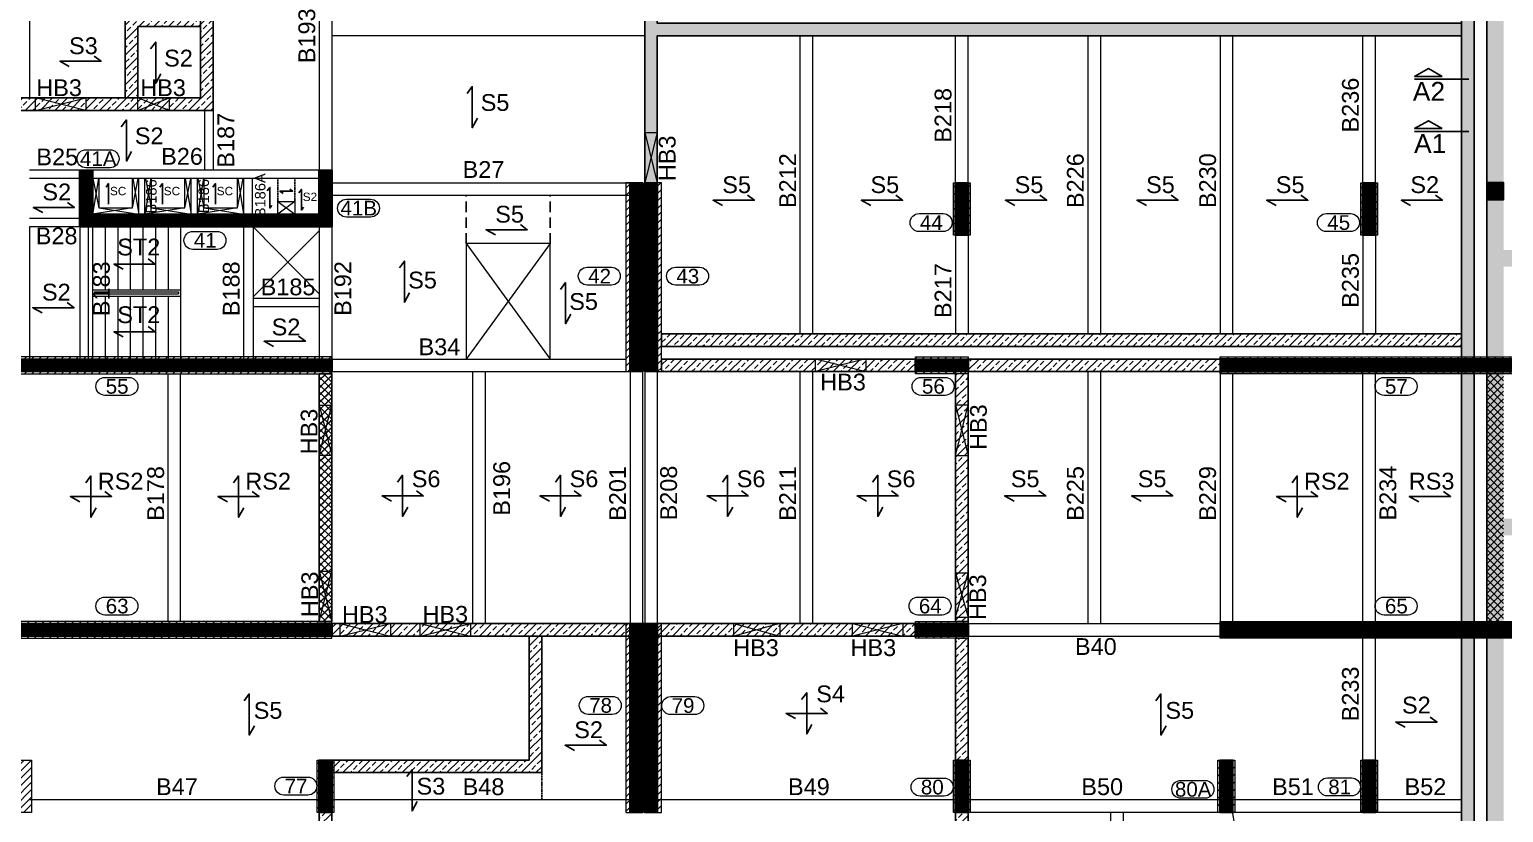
# Model space of a CAD drawing. Header units: millimetres. Extents: x -954 to 225541, y -300291 to -180647.
# Drawn here: x 49665 to 84765, y -224639 to -205989 of the extents above; entities that cross this region are included whole.
import ezdxf
from ezdxf.enums import TextEntityAlignment as Align

# ---------------------------------------------------------------- set-up
doc = ezdxf.new("R2010")
doc.units = ezdxf.units.MM
doc.header["$LTSCALE"] = 100
doc.header["$MEASUREMENT"] = 0
doc.linetypes.add('DASHED', pattern=[0.75, 0.5, -0.25])
doc.linetypes.add('HIDDEN', pattern=[0.375, 0.25, -0.125])
for name, color, linetype, lineweight in [('BEAM', 191, 'Continuous', 20), ('BEAM NO (H)', 121, 'Continuous', 20), ('BEAM NO (V)', 121, 'Continuous', 20), ('COL HATCH', 67, 'Continuous', 25), ('colno', 11, 'Continuous', 15), ('COLUMN', 84, 'Continuous', 30), ('RET WALL', 31, 'Continuous', 30), ('RET WALL HATCH', 57, 'Continuous', 13), ('SLAB MARK', 241, 'Continuous', 25), ('SLAB NO', 52, 'Continuous', 25), ('STAIRCASE', 39, 'Continuous', 9), ('STUB', 2, 'Continuous', 30), ('void', 45, 'Continuous', 18)]:
    doc.layers.add(name, color=color, linetype=linetype, lineweight=lineweight)
doc.layers.add('sec', color=2, linetype='Continuous')
doc.styles.add('ARIAL', font='arial.ttf')
pattern_1 = [(45, (-325852.978, -599340.706), (-8.83883476, 8.83883476), [])]
pattern_2 = [(45, (180198, 657046.5), (-176.776695, 176.776695), []), (45, (180374.77, 657046.5), (-176.776695, 176.776695), [125, -62.5])]
pattern_3 = [(45, (-46170.95, -917447.999), (-8.83883476, 8.83883476), [])]
pattern_4 = [(45, (98282.85, 893795.44), (-88.388348, 88.388348), [])]
pattern_5 = [(45, (360396, 1384905.44), (-88.388348, 88.388348), []), (135, (360396, 1384905.44), (-88.388348, -88.388348), [])]

# ---------------------------------------------------------------- blocks, each defined once
blk = doc.blocks.new('Z$W@#162E370D')
at = {"layer": 'COL HATCH', "lineweight": 9}
h = blk.add_hatch(dxfattribs=at)
h.set_pattern_fill('ANSI31', color=99, scale=1000, style=0)
h.set_pattern_definition(pattern_4)
h.paths.add_polyline_path([(-17650, 27110), (-18050, 27110), (-18050, 22610), (-17650, 22610)])
h = blk.add_hatch(dxfattribs=at)
h.set_pattern_fill('ANSI31', color=99, scale=1000, style=0)
h.set_pattern_definition(pattern_4)
h.paths.add_polyline_path([(-17200, 27110), (-17600, 27110), (-17600, 22610), (-17200, 22610)])
h = blk.add_hatch(dxfattribs=at)
h.set_pattern_fill('ANSI31', color=99, scale=1000, style=0)
h.set_pattern_definition(pattern_4)
h.paths.add_polyline_path([(-10250, 27110), (-9850, 27110), (-9850, 25860), (-10250, 25860)])
h = blk.add_hatch(dxfattribs=at)
h.set_pattern_fill('ANSI31', color=99, scale=1000, style=0)
h.set_pattern_definition(pattern_4)
h.paths.add_polyline_path([(-550, 27110), (-150, 27110), (-150, 25860), (-550, 25860)])
h = blk.add_hatch(dxfattribs=at)
h.set_pattern_fill('ANSI31', color=99, scale=1000, style=0)
h.set_pattern_definition(pattern_4)
h.paths.add_polyline_path([(-36750, 22560), (-25050, 22560), (-25050, 22960), (-36750, 22960)])
h = blk.add_hatch(dxfattribs=at)
h.set_pattern_fill('ANSI31', color=99, scale=1000, style=0)
h.set_pattern_definition(pattern_4)
h.paths.add_polyline_path([(-9900, 22960), (-9900, 22560), (-11150, 22560), (-11150, 22960)])
h = blk.add_hatch(dxfattribs=at)
h.set_pattern_fill('ANSI31', color=99, scale=1000, style=0)
h.set_pattern_definition(pattern_4)
h.paths.add_polyline_path([(-3900, 22960), (4500, 22960), (4500, 22560), (-3900, 22560)])
h = blk.add_hatch(dxfattribs=at)
h.set_pattern_fill('ANSI31', color=99, scale=1000, style=0)
h.set_pattern_definition(pattern_4)
h.paths.add_polyline_path([(-36750, 16260), (-25050, 16260), (-25050, 16660), (-36750, 16660)])
h = blk.add_hatch(dxfattribs=at)
h.set_pattern_fill('ANSI31', color=99, scale=1000, style=0)
h.set_pattern_definition(pattern_4)
h.paths.add_polyline_path([(-17650, 16610), (-18050, 16610), (-18050, 12110), (-17650, 12110)])
h = blk.add_hatch(dxfattribs=at)
h.set_pattern_fill('ANSI31', color=99, scale=1000, style=0)
h.set_pattern_definition(pattern_4)
h.paths.add_polyline_path([(-17200, 16610), (-17600, 16610), (-17600, 12110), (-17200, 12110)])
h = blk.add_hatch(dxfattribs=at)
h.set_pattern_fill('ANSI31', color=99, scale=1000, style=0)
h.set_pattern_definition(pattern_4)
h.paths.add_polyline_path([(-9900, 16660), (-9900, 16260), (-11150, 16260), (-11150, 16660)])
h = blk.add_hatch(dxfattribs=at)
h.set_pattern_fill('ANSI31', color=99, scale=1000, style=0)
h.set_pattern_definition(pattern_4)
h.paths.add_polyline_path([(-3900, 16660), (4500, 16660), (4500, 16260), (-3900, 16260)])
h = blk.add_hatch(dxfattribs=at)
h.set_pattern_fill('ANSI31', color=99, scale=1000, style=0)
h.set_pattern_definition(pattern_4)
h.paths.add_polyline_path([(-32600, 13360), (-32200, 13360), (-32200, 12110), (-32600, 12110)])
h = blk.add_hatch(dxfattribs=at)
h.set_pattern_fill('ANSI31', color=99, scale=1000, style=0)
h.set_pattern_definition(pattern_4)
h.paths.add_polyline_path([(-25400, 13360), (-25000, 13360), (-25000, 12110), (-25400, 12110)])
h = blk.add_hatch(dxfattribs=at)
h.set_pattern_fill('ANSI31', color=99, scale=1000, style=0)
h.set_pattern_definition(pattern_4)
h.paths.add_polyline_path([(-10250, 13360), (-9850, 13360), (-9850, 12110), (-10250, 12110)])
h = blk.add_hatch(dxfattribs=at)
h.set_pattern_fill('ANSI31', color=99, scale=1000, style=0)
h.set_pattern_definition(pattern_4)
h.paths.add_polyline_path([(-3950, 13360), (-3550, 13360), (-3550, 12110), (-3950, 12110)])
h = blk.add_hatch(dxfattribs=at)
h.set_pattern_fill('ANSI31', color=99, scale=1000, style=0)
h.set_pattern_definition(pattern_4)
h.paths.add_polyline_path([(-550, 13360), (-150, 13360), (-150, 12110), (-550, 12110)])
at = {"layer": 'COLUMN', "lineweight": 13}
for points in [[(-17650, 27110), (-18050, 27110), (-18050, 22610), (-17650, 22610)], [(-17200, 27110), (-17600, 27110), (-17600, 22610), (-17200, 22610)], [(-10250, 27110), (-9850, 27110), (-9850, 25860), (-10250, 25860)], [(-550, 27110), (-150, 27110), (-150, 25860), (-550, 25860)], [(-36750, 22560), (-25050, 22560), (-25050, 22960), (-36750, 22960)], [(-9900, 22960), (-9900, 22560), (-11150, 22560), (-11150, 22960)], [(-3900, 22960), (4500, 22960), (4500, 22560), (-3900, 22560)], [(-36750, 16260), (-25050, 16260), (-25050, 16660), (-36750, 16660)], [(-17650, 16610), (-18050, 16610), (-18050, 12110), (-17650, 12110)], [(-17200, 16610), (-17600, 16610), (-17600, 12110), (-17200, 12110)], [(-9900, 16660), (-9900, 16260), (-11150, 16260), (-11150, 16660)], [(-3900, 16660), (4500, 16660), (4500, 16260), (-3900, 16260)], [(-32600, 13360), (-32200, 13360), (-32200, 12110), (-32600, 12110)], [(-25400, 13360), (-25000, 13360), (-25000, 12110), (-25400, 12110)], [(-10250, 13360), (-9850, 13360), (-9850, 12110), (-10250, 12110)], [(-3950, 13360), (-3550, 13360), (-3550, 12110), (-3950, 12110)], [(-550, 13360), (-150, 13360), (-150, 12110), (-550, 12110)]]:
    blk.add_lwpolyline(points, close=True, dxfattribs=at)

msp = doc.modelspace()

# ---------------------------------------------------------------- hatches: boundary and pattern name
at = {"layer": 'COL HATCH'}
h = msp.add_hatch(dxfattribs=at)
h.set_pattern_fill('ANSI31', color=256, scale=100, style=0)
h.set_pattern_definition(pattern_1)
h.paths.add_polyline_path([(50865.2, -209338.9), (51165.2, -209338.9), (51165.2, -210688.9), (50865.2, -210688.9)])
h = msp.add_hatch(dxfattribs=at)
h.set_pattern_fill('ANSI31', color=256, scale=100, style=0)
h.set_pattern_definition(pattern_1)
h.paths.add_polyline_path([(56565.2, -209338.9), (56865.2, -209338.9), (56865.2, -210688.9), (56565.2, -210688.9)])
h = msp.add_hatch(dxfattribs=at)
h.set_pattern_fill('ANSI31', color=256, scale=100, style=0)
h.set_pattern_definition(pattern_3)
h.paths.add_polyline_path([(63965.2, -209638.9), (64265.2, -209638.9), (64265.2, -214138.9), (63965.2, -214138.9)])
h = msp.add_hatch(dxfattribs=at)
h.set_pattern_fill('ANSI31', color=256, scale=100, style=0)
h.set_pattern_definition(pattern_3)
h.paths.add_polyline_path([(64315.2, -209638.9), (64615.2, -209638.9), (64615.2, -214138.9), (64315.2, -214138.9)])
h = msp.add_hatch(dxfattribs=at)
h.set_pattern_fill('ANSI31', color=256, scale=100, style=0)
h.set_pattern_definition(pattern_3)
h.paths.add_polyline_path([(71715.2, -209638.9), (72015.2, -209638.9), (72015.2, -210888.9), (71715.2, -210888.9)])
h = msp.add_hatch(dxfattribs=at)
h.set_pattern_fill('ANSI31', color=256, scale=100, style=0)
h.set_pattern_definition(pattern_3)
h.paths.add_polyline_path([(81415.2, -209638.9), (81715.2, -209638.9), (81715.2, -210888.9), (81415.2, -210888.9)])
h = msp.add_hatch(dxfattribs=at)
h.set_pattern_fill('ANSI31', color=256, scale=100, style=0)
h.set_pattern_definition(pattern_1)
h.paths.add_polyline_path([(51165.2, -210388.9), (56565.2, -210388.9), (56565.2, -210688.9), (51165.2, -210688.9)])
h = msp.add_hatch(dxfattribs=at)
h.set_pattern_fill('ANSI31', color=256, scale=100, style=0)
h.set_pattern_definition(pattern_3)
h.paths.add_polyline_path([(45165.2, -214138.9), (45165.2, -213838.9), (56865.2, -213838.9), (56865.2, -214138.9)])
h = msp.add_hatch(dxfattribs=at)
h.set_pattern_fill('ANSI31', color=256, scale=100, style=0)
h.set_pattern_definition(pattern_3)
h.paths.add_polyline_path([(72015.2, -213838.9), (72015.2, -214138.9), (70765.2, -214138.9), (70765.2, -213838.9)])
h = msp.add_hatch(dxfattribs=at)
h.set_pattern_fill('ANSI31', color=256, scale=100, style=0)
h.set_pattern_definition(pattern_3)
h.paths.add_polyline_path([(78015.2, -213838.9), (78015.2, -214138.9), (86415.2, -214138.9), (86415.2, -213838.9)])
h = msp.add_hatch(dxfattribs=at)
h.set_pattern_fill('ANSI31', color=256, scale=100, style=0)
h.set_pattern_definition(pattern_3)
h.paths.add_polyline_path([(45165.2, -220438.9), (45165.2, -220138.9), (56865.2, -220138.9), (56865.2, -220438.9)])
h = msp.add_hatch(dxfattribs=at)
h.set_pattern_fill('ANSI31', color=256, scale=100, style=0)
h.set_pattern_definition(pattern_3)
h.paths.add_polyline_path([(63965.2, -220138.9), (64265.2, -220138.9), (64265.2, -224638.9), (63965.2, -224638.9)])
h = msp.add_hatch(dxfattribs=at)
h.set_pattern_fill('ANSI31', color=256, scale=100, style=0)
h.set_pattern_definition(pattern_3)
h.paths.add_polyline_path([(64315.2, -220138.9), (64615.2, -220138.9), (64615.2, -224638.9), (64315.2, -224638.9)])
h = msp.add_hatch(dxfattribs=at)
h.set_pattern_fill('ANSI31', color=256, scale=100, style=0)
h.set_pattern_definition(pattern_3)
h.paths.add_polyline_path([(72015.2, -220138.9), (72015.2, -220438.9), (70765.2, -220438.9), (70765.2, -220138.9)])
h = msp.add_hatch(dxfattribs=at)
h.set_pattern_fill('ANSI31', color=256, scale=100, style=0)
h.set_pattern_definition(pattern_3)
h.paths.add_polyline_path([(78015.2, -220138.9), (78015.2, -220438.9), (86415.2, -220438.9), (86415.2, -220138.9)])
h = msp.add_hatch(dxfattribs=at)
h.set_pattern_fill('ANSI31', color=256, scale=100, style=0)
h.set_pattern_definition(pattern_1)
h.paths.add_polyline_path([(56565.2, -223388.9), (56565.2, -224638.9), (56865.2, -224638.9), (56865.2, -223388.9)])
h = msp.add_hatch(dxfattribs=at)
h.set_pattern_fill('ANSI31', color=256, scale=100, style=0)
h.set_pattern_definition(pattern_3)
h.paths.add_polyline_path([(56565.2, -223388.9), (56865.2, -223388.9), (56865.2, -224638.9), (56565.2, -224638.9)])
h = msp.add_hatch(dxfattribs=at)
h.set_pattern_fill('ANSI31', color=256, scale=100, style=0)
h.set_pattern_definition(pattern_3)
h.paths.add_polyline_path([(71715.2, -223388.9), (72015.2, -223388.9), (72015.2, -224638.9), (71715.2, -224638.9)])
h = msp.add_hatch(dxfattribs=at)
h.set_pattern_fill('ANSI31', color=256, scale=100, style=0)
h.set_pattern_definition([(45, (-156574.624, -1128011.588), (-8.83883476, 8.83883476), [])])
h.paths.add_polyline_path([(78015.2, -223388.9), (78315.2, -223388.9), (78315.2, -224638.9), (78015.2, -224638.9)])
h = msp.add_hatch(dxfattribs=at)
h.set_pattern_fill('ANSI31', color=256, scale=100, style=0)
h.set_pattern_definition(pattern_3)
h.paths.add_polyline_path([(81415.2, -223388.9), (81715.2, -223388.9), (81715.2, -224638.9), (81415.2, -224638.9)])
at = {"layer": 'RET WALL HATCH'}
h = msp.add_hatch(dxfattribs=at)
h.set_pattern_fill('ANSI33', color=256, scale=1000, style=0)
h.set_pattern_definition([(45, (360396, 1349499.23), (-176.776695, 176.776695), []), (45, (360572.77, 1349499.23), (-176.776695, 176.776695), [125, -62.5])])
h.paths.add_polyline_path([(45465.2, -235437.9), (81565.2, -235437.9), (81565.2, -230588.9), (83765.2, -230588.9), (83765.2, -198838.9), (45465.2, -198838.9)], flags=16)
h.paths.add_polyline_path([(81865.2, -230888.9), (81865.2, -235737.9), (45165.2, -235737.9), (45165.2, -198538.9), (84065.2, -198538.9), (84065.2, -230888.9)])
h = msp.add_hatch(dxfattribs=at)
h.set_pattern_fill('ANSI33', color=256, scale=1000, style=0)
h.set_pattern_definition(pattern_2)
h.paths.add_polyline_path([(114865.2, -211188.9), (96515.2, -211188.9), (96515.2, -205288.9), (114865.2, -205288.9)], flags=16)
h.paths.add_polyline_path([(114865.2, -204788.9), (96515.2, -204788.9), (96515.2, -199038.9), (114865.2, -199038.9)], flags=16)
h.paths.add_polyline_path([(114865.2, -211688.9), (114865.2, -217638.9), (96515.2, -217638.9), (96515.2, -211688.9)], flags=16)
h.paths.add_polyline_path([(114865.2, -218038.9), (114865.2, -230488.9), (106315.2, -230488.9), (106315.2, -218038.9)], flags=16)
h.paths.add_polyline_path([(105915.2, -218038.9), (105915.2, -230488.9), (96515.2, -230488.9), (96515.2, -218038.9)], flags=16)
h.paths.add_polyline_path([(96115.2, -211238.9), (84765.2, -211238.9), (84765.2, -211638.9), (96115.2, -211638.9), (96115.2, -217638.9), (84765.2, -217638.9), (84765.2, -218038.9), (96115.2, -218038.9), (96115.2, -230488.9), (84765.2, -230488.9), (84765.2, -198938.9), (96115.2, -198938.9), (96115.2, -204838.9), (84765.2, -204838.9), (84765.2, -205238.9), (96115.2, -205238.9)], flags=16)
h.paths.add_polyline_path([(100720.6, -235331.2), (103171.9, -240254.7), (99322.5, -242171.2), (96871.3, -237247.6)], flags=16)
h.paths.add_polyline_path([(94470.6, -233323.2), (96331.3, -237060.5), (98964.5, -242349.4), (88490.7, -247563.9), (83997.2, -238538.2), (92443.2, -234332.7)], flags=16)
h.paths.add_polyline_path([(84765.2, -205238.9), (84765.2, -204838.9), (86052.2, -204838.9), (86052.2, -205238.9)], flags=16)
h.paths.add_polyline_path([(96515.2, -201188.9), (96115.2, -201188.9), (96115.2, -199038.9), (96515.2, -199038.9)], flags=16)
h.paths.add_polyline_path([(96115.2, -230488.9), (96115.2, -229088.9), (96515.2, -229088.9), (96515.2, -230488.9)], flags=16)
h.paths.add_polyline_path([(106315.2, -229088.9), (106315.2, -230488.9), (105915.2, -230488.9), (105915.2, -229088.9)], flags=16)
h.paths.add_polyline_path([(94716.9, -233817.5), (95074.7, -233639.3), (94650.2, -232786.4), (83461.5, -238359.9), (88310.9, -248100.3), (100127.4, -242217.3), (99949.2, -241859.2), (99949.3, -241859.2), (100127.4, -242217.3), (116940, -233846.9), (127375.2, -231625.5), (127375.2, -198538.9), (84365.2, -198538.9), (84365.2, -230888.9), (98715.2, -230888.9), (98715.2, -230488.9), (101415.2, -230488.9), (101415.2, -230888.9), (115265.2, -230888.9), (115265.2, -199038.9), (118715.2, -199038.9), (118715.2, -198938.9), (126975.2, -198938.9), (126975.2, -231301.7), (116807.1, -233466.2), (103533.4, -240074.7), (100900.4, -234794.8), (96693, -236889.5), (96033, -235564), (95674.9, -235742.3), (95006.2, -234399.5), (95364.3, -234221.3), (95364.3, -234221.3), (95006.5, -234399.4)])
h = msp.add_hatch(dxfattribs=at)
h.set_pattern_fill('ANSI33', color=256, scale=1000, style=0)
h.set_pattern_definition(pattern_2)
h.paths.add_polyline_path([(53735.2, -198838.9), (54035.2, -198838.9), (54035.2, -207918.9), (45465.2, -207918.9), (45465.2, -207618.9), (53735.2, -207618.9)])
h = msp.add_hatch(dxfattribs=at)
h.set_pattern_fill('ANSI33', color=256, scale=1000, style=0)
h.set_pattern_definition(pattern_2)
h.paths.add_polyline_path([(64615.2, -198838.9), (64615.2, -205838.9), (83765.2, -205838.9), (83765.2, -206138.9), (64615.2, -206138.9), (64615.2, -209638.9), (64315.2, -209638.9), (64315.2, -198838.9)])
h = msp.add_hatch(dxfattribs=at)
h.set_pattern_fill('ANSI33', color=256, scale=1000, style=0)
h.set_pattern_definition(pattern_2)
h.paths.add_polyline_path([(51945.2, -207618.9), (51945.2, -205618.9), (53735.2, -205618.9), (53735.2, -205918.9), (52245.2, -205918.9), (52245.2, -207618.9)])
h = msp.add_hatch(dxfattribs=at)
h.set_pattern_fill('ANSI33', color=256, scale=1000, style=0)
h.set_pattern_definition(pattern_2)
h.paths.add_polyline_path([(64715.2, -213238.9), (83765.2, -213238.9), (83765.2, -213538.9), (64715.2, -213538.9)])
h = msp.add_hatch(dxfattribs=at)
h.set_pattern_fill('ANSI33', color=256, scale=1000, style=0)
h.set_pattern_definition(pattern_2)
h.paths.add_polyline_path([(64715.2, -213838.9), (64715.2, -214138.9), (78015.2, -214138.9), (78015.2, -213838.9)])
h = msp.add_hatch(dxfattribs=at)
h.set_pattern_fill('ANSI33', color=256, scale=1000, style=0)
h.set_pattern_definition(pattern_2)
h.paths.add_polyline_path([(56565.2, -214188.9), (56565.2, -220088.9), (56865.2, -220088.9), (56865.2, -214188.9)])
h = msp.add_hatch(dxfattribs=at)
h.set_pattern_fill('ANSI37', color=256, scale=1000, style=0)
h.set_pattern_definition(pattern_5)
h.paths.add_polyline_path([(56565.2, -214188.9), (56865.2, -214188.9), (56865.2, -220088.9), (56565.2, -220088.9)])
h = msp.add_hatch(dxfattribs=at)
h.set_pattern_fill('ANSI33', color=256, scale=1000, style=0)
h.set_pattern_definition(pattern_2)
h.paths.add_polyline_path([(72015.2, -220089.1), (71715.2, -220089.1), (71715.2, -214138.9), (72015.2, -214138.9)])
h = msp.add_hatch(dxfattribs=at)
h.set_pattern_fill('ANSI37', color=256, scale=1000, style=0)
h.set_pattern_definition(pattern_5)
h.paths.add_polyline_path([(84365.2, -214188.9), (84765.2, -214188.9), (84765.2, -220088.9), (84365.2, -220088.9)])
h = msp.add_hatch(dxfattribs=at)
h.set_pattern_fill('ANSI33', color=256, scale=1000, style=0)
h.set_pattern_definition(pattern_2)
h.paths.add_polyline_path([(70765.2, -220138.9), (56865.2, -220138.9), (56865.2, -220438.9), (70765.2, -220438.9)])
h = msp.add_hatch(dxfattribs=at)
h.set_pattern_fill('ANSI33', color=256, scale=1000, style=0)
h.set_pattern_definition(pattern_2)
h.paths.add_polyline_path([(56865.2, -223688.9), (61865.2, -223688.9), (61865.2, -220438.9), (61565.2, -220438.9), (61565.2, -223388.9), (56565.2, -223388.9), (56565.2, -235437.9), (56865.2, -235437.9)])
h = msp.add_hatch(dxfattribs=at)
h.set_pattern_fill('ANSI33', color=256, scale=1000, style=0)
h.set_pattern_definition(pattern_2)
h.paths.add_polyline_path([(71715.2, -220489.1), (71715.2, -235437.9), (72015.2, -235437.9), (72015.2, -220489.1)])
at = {"layer": 'STUB', "lineweight": 15}
h = msp.add_hatch(dxfattribs=at)
h.set_pattern_fill('ANSI31', color=67, scale=100, style=0)
h.set_pattern_definition([(45, (180197.998, 539873.802), (-8.83883476, 8.83883476), [])])
h.paths.add_polyline_path([(84365.2, -210038.9), (84765.2, -210038.9), (84765.2, -209638.9), (84365.2, -209638.9)])

# ---------------------------------------------------------------- linework, layer by layer
at = {"layer": 'BEAM'}
for p, q in [((49665.2, -203138.9), (49665.2, -207618.9)), ((56565.2, -203138.9), (56565.2, -209338.9)), ((56865.2, -203138.9), (56865.2, -209338.9)), ((64315.2, -206138.9), (56865.2, -206138.9)), ((68015.2, -213238.9), (68015.2, -206138.9)), ((68315.2, -213238.9), (68315.2, -206138.9)), ((71715.2, -209638.9), (71715.2, -206138.9)), ((72015.2, -209638.9), (72015.2, -206138.9)), ((74865.2, -206138.9), (74865.2, -213238.9)), ((75165.2, -206138.9), (75165.2, -213238.9)), ((78015.2, -206138.9), (78015.2, -213238.9)), ((78315.2, -206138.9), (78315.2, -213238.9)), ((81415.2, -209638.9), (81415.2, -206138.9)), ((81715.2, -209638.9), (81715.2, -206138.9)), ((53835.2, -207918.9), (53835.2, -209338.9)), ((54035.2, -207918.9), (54035.2, -209338.9)), ((50865.2, -209338.9), (49665.2, -209338.9)), ((50865.2, -209538.9), (49665.2, -209538.9)), ((56565.2, -209338.9), (51165.2, -209338.9)), ((56565.2, -209538.9), (51165.2, -209538.9)), ((52265.2, -210388.9), (52265.2, -209538.9)), ((52415.2, -210388.9), (52415.2, -209538.9)), ((53515.2, -210388.9), (53515.2, -209538.9)), ((53665.2, -210388.9), (53665.2, -209538.9)), ((54765.2, -209538.9), (54765.2, -210388.9)), ((54965.2, -209538.9), (54965.2, -210388.9)), ((54765.2, -209638.9), (54765.2, -210388.9)), ((56865.2, -209638.9), (63965.2, -209638.9)), ((56865.2, -209938.9), (63965.2, -209938.9)), ((50865.2, -210488.9), (49665.2, -210488.9)), ((49665.2, -210688.9), (49665.2, -213838.9)), ((50865.2, -210688.9), (49665.2, -210688.9)), ((50865.2, -210688.9), (50865.2, -213838.9)), ((51065.2, -210688.9), (51065.2, -213838.9)), ((54765.2, -210688.9), (54765.2, -213838.9)), ((54995.2, -210688.9), (54995.2, -213838.9)), ((56565.2, -210688.9), (56565.2, -213838.9)), ((56865.2, -210688.9), (56865.2, -213838.9)), ((71715.2, -210888.9), (71715.2, -213238.9)), ((72015.2, -210888.9), (72015.2, -213238.9)), ((81415.2, -210888.9), (81415.2, -213238.9)), ((81715.2, -210888.9), (81715.2, -213238.9)), ((54995.2, -212388.9), (56565.2, -212388.9)), ((54995.2, -212588.9), (56565.2, -212588.9)), ((56865.2, -213838.9), (63865.2, -213838.9)), ((52965.2, -220088.9), (52965.2, -214188.9)), ((53265.2, -220088.9), (53265.2, -214188.9)), ((56865.2, -214138.9), (63865.2, -214138.9)), ((60215.2, -214138.9), (60215.2, -220138.9)), ((60515.2, -214138.9), (60515.2, -220138.9)), ((63965.2, -214138.9), (63965.2, -220138.9)), ((64265.2, -214138.9), (64265.2, -220138.9)), ((64315.2, -214138.9), (64315.2, -220138.9)), ((64615.2, -214138.9), (64615.2, -220138.9)), ((68015.2, -220138.9), (68015.2, -214138.9)), ((68315.2, -220138.9), (68315.2, -214138.9)), ((74865.2, -214138.9), (74865.2, -220139.1)), ((75165.2, -214138.9), (75165.2, -220139.1)), ((78015.2, -214188.9), (78015.2, -220088.9)), ((78315.2, -214188.9), (78315.2, -220088.9)), ((81415.2, -220138.9), (81415.2, -214138.9)), ((81715.2, -220138.9), (81715.2, -214138.9)), ((72015.2, -220139.1), (78015.2, -220139.1)), ((72015.2, -220439.1), (78015.2, -220439.1)), ((81415.2, -223388.9), (81415.2, -220438.9)), ((81715.2, -223388.9), (81715.2, -220438.9)), ((56565.2, -224338.9), (49665.2, -224338.9)), ((63965.2, -224338.9), (56865.2, -224338.9)), ((71715.2, -224338.9), (64611.6, -224338.9)), ((81415.2, -224338.9), (72015.2, -224338.9)), ((81415.2, -224638.9), (72015.2, -224638.9)), ((75415.2, -231238.9), (75415.2, -224638.9)), ((75715.2, -231238.9), (75715.2, -224638.9)), ((79413.1, -231214.3), (78313.1, -224614.3)), ((83765.2, -224338.9), (81715.2, -224338.9)), ((83765.2, -224638.9), (81715.2, -224638.9))]:
    msp.add_line(p, q, dxfattribs=at)
at = {"layer": 'colno'}
for points, elevation in [([(51010.6, -209281.4, -1), (51010.6, -208854), (51583.1, -208854, -1), (51583.1, -209281.4)], 0), ([(70848.2, -210801.9, -1), (70848.2, -210374.5), (71420.8, -210374.5, -1), (71420.8, -210801.9)], -1455.5), ([(80548.2, -210801.9, -1), (80548.2, -210374.5), (81120.8, -210374.5, -1), (81120.8, -210801.9)], -1455.5), ([(62948.2, -212077.8, -1), (62948.2, -211650.4), (63520.8, -211650.4, -1), (63520.8, -212077.8)], -1455.5), ([(65048.2, -212077.8, -1), (65048.2, -211650.4), (65620.8, -211650.4, -1), (65620.8, -212077.8)], -1455.5), ([(62971.1, -222301.9, -1), (62971.1, -221874.5), (63543.7, -221874.5, -1), (63543.7, -222301.9)], -1455.5), ([(64935.4, -222305.7, -1), (64935.4, -221878.3), (65507.9, -221878.3, -1), (65507.9, -222305.7)], -1455.5), ([(55721.1, -224223.4, -1), (55721.1, -223796), (56293.7, -223796, -1), (56293.7, -224223.4)], -1455.5), ([(70871.1, -224246.4, -1), (70871.1, -223819), (71443.7, -223819, -1), (71443.7, -224246.4)], -1455.5), ([(77083.2, -224300.1, -1), (77083.2, -223872.7), (77655.8, -223872.7, -1), (77655.8, -224300.1)], -1455.5), ([(80571.1, -224242.7, -1), (80571.1, -223815.3), (81143.7, -223815.3, -1), (81143.7, -224242.7)], -1455.5)]:
    msp.add_lwpolyline(points, format="xyb", close=True, dxfattribs=dict(at, elevation=elevation))
for points in [[(57213.4, -210458.4, -1), (57213.4, -210031), (57785.9, -210031, -1), (57785.9, -210458.4)], [(53558.2, -211226.5, -1), (53558.2, -210799.1), (54130.8, -210799.1, -1), (54130.8, -211226.5)], [(51460, -214702.7, -1), (51460, -214275.3), (52032.6, -214275.3, -1), (52032.6, -214702.7)], [(70896.6, -214702.7, -1), (70896.6, -214275.3), (71469.2, -214275.3, -1), (71469.2, -214702.7)], [(81921.7, -214702.7, -1), (81921.7, -214275.3), (82494.2, -214275.3, -1), (82494.2, -214702.7)], [(51460, -219935.1, -1), (51460, -219507.7), (52032.6, -219507.7, -1), (52032.6, -219935.1)], [(70822.2, -219935.1, -1), (70822.2, -219507.7), (71394.8, -219507.7, -1), (71394.8, -219935.1)], [(81921.7, -219935.1, -1), (81921.7, -219507.7), (82494.2, -219507.7, -1), (82494.2, -219935.1)]]:
    msp.add_lwpolyline(points, format="xyb", close=True, dxfattribs=at)
at = {"layer": 'COLUMN'}
for points in [[(50865.2, -209338.9), (51165.2, -209338.9), (51165.2, -210688.9), (50865.2, -210688.9)], [(56565.2, -209338.9), (56865.2, -209338.9), (56865.2, -210688.9), (56565.2, -210688.9)], [(63965.2, -209638.9), (64265.2, -209638.9), (64265.2, -214138.9), (63965.2, -214138.9)], [(64315.2, -209638.9), (64615.2, -209638.9), (64615.2, -214138.9), (64315.2, -214138.9)], [(71715.2, -209638.9), (72015.2, -209638.9), (72015.2, -210888.9), (71715.2, -210888.9)], [(81415.2, -209638.9), (81715.2, -209638.9), (81715.2, -210888.9), (81415.2, -210888.9)], [(51165.2, -210388.9), (56565.2, -210388.9), (56565.2, -210688.9), (51165.2, -210688.9)], [(45165.2, -214138.9), (45165.2, -213838.9), (56865.2, -213838.9), (56865.2, -214138.9)], [(72015.2, -213838.9), (72015.2, -214138.9), (70765.2, -214138.9), (70765.2, -213838.9)], [(78015.2, -213838.9), (78015.2, -214138.9), (86415.2, -214138.9), (86415.2, -213838.9)], [(45165.2, -220438.9), (45165.2, -220138.9), (56865.2, -220138.9), (56865.2, -220438.9)], [(63965.2, -220138.9), (64265.2, -220138.9), (64265.2, -224638.9), (63965.2, -224638.9)], [(64315.2, -220138.9), (64615.2, -220138.9), (64615.2, -224638.9), (64315.2, -224638.9)], [(72015.2, -220138.9), (72015.2, -220438.9), (70765.2, -220438.9), (70765.2, -220138.9)], [(78015.2, -220138.9), (78015.2, -220438.9), (86415.2, -220438.9), (86415.2, -220138.9)], [(56565.2, -223388.9), (56865.2, -223388.9), (56865.2, -224638.9), (56565.2, -224638.9)], [(71715.2, -223388.9), (72015.2, -223388.9), (72015.2, -224638.9), (71715.2, -224638.9)], [(78015.2, -223388.9), (78315.2, -223388.9), (78315.2, -224638.9), (78015.2, -224638.9)], [(81415.2, -223388.9), (81715.2, -223388.9), (81715.2, -224638.9), (81415.2, -224638.9)]]:
    msp.add_lwpolyline(points, close=True, dxfattribs=at)
at = {"layer": 'RET WALL', "lineweight": 25}
for points in [[(81865.2, -230888.9), (81865.2, -235737.9), (45165.2, -235737.9), (45165.2, -198538.9), (84065.2, -198538.9), (84065.2, -230888.9)], [(45465.2, -235437.9), (81565.2, -235437.9), (81565.2, -230588.9), (83765.2, -230588.9), (83765.2, -198838.9), (45465.2, -198838.9)], [(53735.2, -198838.9), (54035.2, -198838.9), (54035.2, -207918.9), (45465.2, -207918.9), (45465.2, -207618.9), (53735.2, -207618.9)], [(64615.2, -198838.9), (64615.2, -205838.9), (83765.2, -205838.9), (83765.2, -206138.9), (64615.2, -206138.9), (64615.2, -209638.9), (64315.2, -209638.9), (64315.2, -198838.9)], [(64715.2, -213238.9), (83765.2, -213238.9), (83765.2, -213538.9), (64715.2, -213538.9)], [(56565.2, -214188.9), (56565.2, -220088.9), (56865.2, -220088.9), (56865.2, -214188.9)], [(72015.2, -220089.1), (71715.2, -220089.1), (71715.2, -214138.9), (72015.2, -214138.9)], [(56865.2, -223688.9), (61865.2, -223688.9), (61865.2, -220438.9), (61565.2, -220438.9), (61565.2, -223388.9), (56565.2, -223388.9), (56565.2, -235437.9), (56865.2, -235437.9), (56865.2, -223688.9)], [(71715.2, -220489.1), (71715.2, -235437.9), (72015.2, -235437.9), (72015.2, -220489.1)]]:
    msp.add_lwpolyline(points, close=True, dxfattribs=at)
for points in [[(116807.1, -233466.2), (126975.2, -231301.7), (126975.2, -198938.9), (118665.2, -198938.9), (118665.2, -199038.9), (115265.2, -199038.9), (115265.2, -230888.9), (84365.2, -230888.9), (84365.2, -198538.9), (127375.2, -198538.9), (127375.2, -231625.5), (116940, -233846.9), (88310.9, -248100.3), (83461.5, -238359.9), (94650.2, -232786.4), (96693, -236889.5), (100900.4, -234794.8), (103533.4, -240074.7), (116807.1, -233466.2)], [(51945.2, -207618.9), (51945.2, -205618.9), (53735.2, -205618.9), (53735.2, -205918.9), (52245.2, -205918.9), (52245.2, -207618.9), (51945.2, -207618.9)], [(78015.2, -213838.9), (78015.2, -214138.9), (64715.2, -214138.9), (64715.2, -213838.9), (78015.2, -213838.9)], [(70765.2, -220138.9), (56865.2, -220138.9), (56865.2, -220438.9), (70765.2, -220438.9), (70765.2, -220138.9)]]:
    msp.add_lwpolyline(points, dxfattribs=at)
at = {"layer": 'sec', "linetype": 'Continuous'}
for p, q in [((83939.7, -207175.2), (82643, -207175.2)), ((83939.7, -208418.2), (82643, -208418.2))]:
    msp.add_line(p, q, dxfattribs=at)
for points in [[(83303.6, -207107.5), (82648.9, -207107.5), (82976.2, -206918.5), (83303.6, -207107.5)], [(83303.6, -208350.5), (82648.9, -208350.5), (82976.2, -208161.5), (83303.6, -208350.5)]]:
    msp.add_lwpolyline(points, dxfattribs=at)
at = {"layer": 'SLAB MARK', "linetype": 'HIDDEN'}
for p, q in [((55580.2, -210088.9), (55580.2, -209538.9)), ((55980.2, -210088.9), (55980.2, -209538.9)), ((61865.2, -223688.9), (61865.2, -224338.9))]:
    msp.add_line(p, q, dxfattribs=at)
at = {"layer": 'SLAB MARK', "linetype": 'DASHED', "ltscale": 5}
for p, q in [((60065.2, -211088.9), (60065.2, -209938.9)), ((62065.2, -211088.9), (62065.2, -209938.9))]:
    msp.add_line(p, q, dxfattribs=at)
at = {"layer": 'SLAB MARK', "elevation": 0}
for points in [[(52549.2, -206453.4), (52672, -206289.8), (52672, -207271.4), (52794.8, -207046.5)], [(51207.1, -206624.6), (51370.7, -206747.4), (50389.1, -206747.4), (50614, -206870.3)], [(60086.6, -207511.2), (60209.4, -207347.7), (60209.4, -208329.2), (60332.2, -208104.3)], [(51851.5, -208305.1), (51974.3, -208141.5), (51974.3, -209123.1), (52097.2, -208898.2)], [(51489, -209741.9), (51550.4, -209660.1), (51550.4, -210150.9)], [(52770.1, -209741.9), (52831.5, -209660.1), (52831.5, -210150.9)], [(54031.3, -209741.9), (54092.7, -209660.1), (54092.7, -210150.9)], [(55327.2, -209834.3), (55388.6, -209752.5), (55388.6, -210243.3), (55434.8, -210177.5)], [(55708.6, -209897.9), (55626.8, -209836.5), (55930.7, -209836.5), (55865, -209790.2)], [(56079.4, -209880), (56140.8, -209798.2), (56140.8, -210288.9), (56187, -210223.2)], [(50572.6, -210106.1), (50736.2, -210228.9), (49754.6, -210228.9), (49979.6, -210351.7)], [(66761.9, -209933.7), (66925.5, -210056.5), (65943.9, -210056.5), (66168.8, -210179.3)], [(70291.1, -209933.7), (70454.7, -210056.5), (69473.2, -210056.5), (69698.1, -210179.3)], [(73724.1, -209933.7), (73887.7, -210056.5), (72906.1, -210056.5), (73131.1, -210179.3)], [(76853.5, -209933.7), (77017.1, -210056.5), (76035.5, -210056.5), (76260.4, -210179.3)], [(79942.7, -209933.7), (80106.3, -210056.5), (79124.7, -210056.5), (79349.7, -210179.3)], [(83146.5, -209933.7), (83310.1, -210056.5), (82328.5, -210056.5), (82553.4, -210179.3)], [(61356.2, -210637.1), (61519.8, -210759.9), (60538.2, -210759.9), (60763.2, -210882.7)], [(50562.6, -212492.8), (50726.2, -212615.6), (49744.6, -212615.6), (49969.5, -212738.4)], [(83018.7, -222364), (83182.3, -222486.8), (82200.7, -222486.8), (82425.6, -222609.6)], [(63237.7, -222915.1), (63401.3, -223037.9), (62419.8, -223037.9), (62644.7, -223160.7)], [(58654.1, -223783.5), (58776.9, -223619.9), (58776.9, -224601.5), (58899.7, -224376.6)]]:
    msp.add_lwpolyline(points, dxfattribs=at)
at = {"layer": 'SLAB MARK'}
for points in [[(52492.2, -211453.8), (52655.7, -211576.6), (51674.2, -211576.6), (51899.1, -211699.4)], [(58472.2, -211668.5), (58595.1, -211504.9), (58595.1, -212486.5), (58717.9, -212261.5)], [(62307.3, -212179.2), (62430.1, -212015.6), (62430.1, -212997.2), (62552.9, -212772.2)], [(52492.2, -213065.4), (52655.7, -213188.2), (51674.2, -213188.2), (51899.1, -213311)], [(56071, -213292.3), (56234.6, -213415.1), (55253, -213415.1), (55478, -213537.9)], [(51006.2, -216786.6), (51129, -216623), (51129, -217604.6), (51251.8, -217379.7)], [(54520.3, -216786.6), (54643.1, -216623), (54643.1, -217604.6), (54765.9, -217379.7)], [(58428.6, -216770), (58551.4, -216606.5), (58551.4, -217588), (58674.2, -217363.1)], [(62187, -216770), (62309.8, -216606.5), (62309.8, -217588), (62432.6, -217363.1)], [(66167.1, -216770), (66289.9, -216606.5), (66289.9, -217588), (66412.8, -217363.1)], [(69739.8, -216770), (69862.6, -216606.5), (69862.6, -217588), (69985.4, -217363.1)], [(79729.3, -216786.6), (79852.2, -216623), (79852.2, -217604.6), (79975, -217379.7)], [(51456.2, -216991), (51619.8, -217113.8), (50638.2, -217113.8), (50863.2, -217236.6)], [(54970.3, -216991), (55133.9, -217113.8), (54152.3, -217113.8), (54377.2, -217236.6)], [(58878.6, -216974.4), (59042.2, -217097.2), (58060.6, -217097.2), (58285.6, -217220.1)], [(62637, -216974.4), (62800.6, -217097.2), (61819, -217097.2), (62044, -217220.1)], [(66617.1, -216974.4), (66780.7, -217097.2), (65799.1, -217097.2), (66024.1, -217220.1)], [(70189.8, -216974.4), (70353.4, -217097.2), (69371.8, -217097.2), (69596.7, -217220.1)], [(73703.7, -216974.4), (73867.3, -217097.2), (72885.7, -217097.2), (73110.7, -217220.1)], [(76726.6, -216974.4), (76890.2, -217097.2), (75908.6, -217097.2), (76133.5, -217220.1)], [(80179.4, -216991), (80342.9, -217113.8), (79361.4, -217113.8), (79586.3, -217236.6)], [(83339.6, -216991), (83503.2, -217113.8), (82521.6, -217113.8), (82746.6, -217236.6)], [(54775.5, -221978.1), (54898.3, -221814.5), (54898.3, -222796.1), (55021.1, -222571.2)], [(68049.1, -221949.3), (68171.9, -221785.7), (68171.9, -222767.3), (68294.7, -222542.4)], [(76485.2, -221978.1), (76608, -221814.5), (76608, -222796.1), (76730.8, -222571.2)], [(68499.1, -222153.7), (68662.7, -222276.5), (67681.1, -222276.5), (67906.1, -222399.3)]]:
    msp.add_lwpolyline(points, dxfattribs=at)
at = {"layer": 'STAIRCASE'}
for points in [[(51165.2, -210688.9), (51165.2, -212188.9)], [(51465.2, -210688.9), (51465.2, -212188.9)], [(51765.2, -210688.9), (51765.2, -212188.9)], [(52065.2, -210688.9), (52065.2, -212188.9)], [(52365.2, -210688.9), (52365.2, -212188.9)], [(52665.2, -210688.9), (52665.2, -212188.9)], [(52965.2, -210688.9), (52965.2, -212188.9)], [(53265.2, -210688.9), (53265.2, -212188.9)], [(51165.2, -212188.9), (53265.2, -212188.9)], [(51165.2, -212188.9), (51165.2, -212338.9)], [(51165.2, -212338.9), (51165.2, -213838.9)], [(51165.2, -212338.9), (53265.2, -212338.9)], [(51215.2, -212238.9), (53215.2, -212238.9)], [(51215.2, -212238.9), (51215.2, -212288.9)], [(51215.2, -212288.9), (53215.2, -212288.9)], [(51465.2, -212338.9), (51465.2, -213838.9)], [(51765.2, -212338.9), (51765.2, -213838.9)], [(52065.2, -212338.9), (52065.2, -213838.9)], [(52365.2, -212338.9), (52365.2, -213838.9)], [(52665.2, -212338.9), (52665.2, -213838.9)], [(52965.2, -212338.9), (52965.2, -213838.9)], [(53215.2, -212238.9), (53215.2, -212288.9)], [(53265.2, -212188.9), (53265.2, -212338.9)], [(53265.2, -212338.9), (53265.2, -213838.9)]]:
    msp.add_lwpolyline(points, dxfattribs=at)
at = {"layer": 'STUB'}
msp.add_lwpolyline([(84365.2, -210038.9), (84765.2, -210038.9), (84765.2, -209638.9), (84365.2, -209638.9)], close=True, dxfattribs=at)
at = {"layer": 'void', "ltscale": 1000}
for p, q in [((49805.2, -207918.9), (51005.2, -207618.9)), ((51005.2, -207918.9), (49805.2, -207618.9)), ((52245.2, -207918.9), (52990.2, -207618.9)), ((52990.2, -207918.9), (52245.2, -207618.9)), ((56565.2, -214938.9), (56865.2, -216138.9)), ((56565.2, -216138.9), (56865.2, -214938.9)), ((56565.2, -218888.9), (56865.2, -220088.9)), ((56565.2, -220088.9), (56865.2, -218888.9)), ((57065.2, -220138.9), (58265.2, -220438.9)), ((57065.2, -220438.9), (58265.2, -220138.9)), ((58965.2, -220138.9), (60165.2, -220438.9)), ((58965.2, -220438.9), (60165.2, -220138.9))]:
    msp.add_line(p, q, dxfattribs=at)
at = {"layer": 'void'}
for p, q in [((64315.2, -208438.9), (64615.2, -209638.9)), ((64615.2, -208438.9), (64315.2, -209638.9)), ((54995.2, -210688.9), (56565.2, -212288.9)), ((56565.2, -210788.2), (54995.2, -212358.9)), ((60065.2, -211088.9), (62065.2, -213838.9)), ((62065.2, -211088.9), (60065.2, -213838.9)), ((68380.2, -213836.1), (69580.2, -214136.1)), ((69580.2, -213836.1), (68380.2, -214136.1)), ((71715.2, -214936.1), (72015.2, -216136.1)), ((71715.2, -216136.1), (72015.2, -214936.1)), ((71715.2, -218936.1), (72015.2, -219988.9)), ((71715.2, -219988.9), (72015.2, -218936.1)), ((66435.2, -220136.1), (67535.2, -220436.1)), ((67535.2, -220136.1), (66435.2, -220436.1)), ((69265.2, -220136.1), (70465.2, -220436.1)), ((70465.2, -220136.1), (69265.2, -220436.1))]:
    msp.add_line(p, q, dxfattribs=at)
for points in [[(49805.2, -207618.9), (51005.2, -207618.9), (51005.2, -207918.9), (49805.2, -207918.9)], [(52245.2, -207618.9), (52990.2, -207618.9), (52990.2, -207918.9), (52245.2, -207918.9)], [(64315.2, -208438.9), (64615.2, -208438.9), (64615.2, -209638.9), (64315.2, -209638.9)], [(55580.2, -210088.9), (55980.2, -210088.9), (55980.2, -210388.9), (55580.2, -210388.9)], [(60065.2, -213838.9), (62065.2, -213838.9), (62065.2, -211088.9), (60065.2, -211088.9)], [(69580.2, -214136.1), (68380.2, -214136.1), (68380.2, -213836.1), (69580.2, -213836.1)], [(71715.2, -216136.1), (72015.2, -216136.1), (72015.2, -214936.1), (71715.2, -214936.1)], [(71715.2, -219988.9), (72015.2, -219988.9), (72015.2, -218936.1), (71715.2, -218936.1)], [(66435.2, -220136.1), (67535.2, -220136.1), (67535.2, -220436.1), (66435.2, -220436.1)], [(69265.2, -220136.1), (70465.2, -220136.1), (70465.2, -220436.1), (69265.2, -220436.1)]]:
    msp.add_lwpolyline(points, close=True, dxfattribs=at)
for points in [[(51306.8, -209538.9), (51165.2, -210388.9)], [(51175.2, -209538.9), (51315.2, -210238.9)], [(51315.2, -209538.9), (51315.2, -210238.9), (52115.2, -210238.9), (52115.2, -209538.9)], [(52115.2, -210238.9), (52255.2, -209538.9)], [(52123.5, -209538.9), (52265.2, -210388.9)], [(52556.8, -209538.9), (52415.2, -210388.9)], [(52425.2, -209538.9), (52565.2, -210238.9)], [(52565.2, -209538.9), (52565.2, -210238.9), (53365.2, -210238.9), (53365.2, -209538.9)], [(53365.2, -210238.9), (53505.2, -209538.9)], [(53373.5, -209538.9), (53515.2, -210388.9)], [(53806.8, -209538.9), (53665.2, -210388.9)], [(53675.2, -209538.9), (53815.2, -210238.9)], [(53815.2, -209538.9), (53815.2, -210238.9), (54615.2, -210238.9), (54615.2, -209538.9)], [(54615.2, -210238.9), (54755.2, -209538.9)], [(54623.5, -209538.9), (54765.2, -210388.9)], [(52115.2, -210238.9), (51165.2, -210388.9)], [(51315.2, -210238.9), (52265.2, -210388.9)], [(53365.2, -210238.9), (52415.2, -210388.9)], [(52565.2, -210238.9), (53515.2, -210388.9)], [(54615.2, -210238.9), (53665.2, -210388.9)], [(53815.2, -210238.9), (54765.2, -210388.9)], [(55980.2, -210088.9), (55580.2, -210388.9)], [(55580.2, -210088.9), (55980.2, -210388.9)]]:
    msp.add_lwpolyline(points, dxfattribs=at)
at = {"layer": 'void', "ltscale": 1000}
for points in [[(56565.2, -214938.9), (56865.2, -214938.9), (56865.2, -216138.9), (56565.2, -216138.9)], [(56565.2, -218888.9), (56865.2, -218888.9), (56865.2, -220088.9), (56565.2, -220088.9)], [(57065.2, -220138.9), (58265.2, -220138.9), (58265.2, -220438.9), (57065.2, -220438.9)], [(58965.2, -220138.9), (60165.2, -220138.9), (60165.2, -220438.9), (58965.2, -220438.9)]]:
    msp.add_lwpolyline(points, close=True, dxfattribs=at)

# ---------------------------------------------------------------- block references
at = {"layer": 'COLUMN'}
msp.add_blockref('Z$W@#162E370D', (81915.2, -236748.9), dxfattribs=at)

# ---------------------------------------------------------------- texts
at = {"layer": 'BEAM NO (H)', "color": 1, "style": 'ARIAL'}
for p in [(50370.9, -207376.2, 0), (52846.1, -207376.2, 0), (69038.2, -214386.1, 0), (57649.1, -219922, 0), (59566.5, -219918, 0), (66965.5, -220713.5, 0), (69759.5, -220711.9, 0)]:
    msp.add_text('HB3', height=400, dxfattribs=at).set_placement(p, align=Align.MIDDLE_CENTER)
at = {"layer": 'BEAM NO (H)', "style": 'ARIAL'}
for s, p in [('B25', (50326.4, -209024.3, 0)), ('B26', (53297.9, -209010.3, 0)), ('B27', (60476.4, -209324.3, 0)), ('B28', (50312.2, -210905.6, 0)), ('B185', (55822.3, -212120.3, 0)), ('B34', (59427, -213547, 0)), ('B40', (75058, -220685.3, 0)), ('B47', (53176.4, -224024.3, 0)), ('B48', (60476.4, -224024.3, 0)), ('B49', (68224.6, -224024.3, 0)), ('B50', (75209.4, -224024.3, 0)), ('B51', (79751.7, -224024.3, 0)), ('B52', (82905.7, -224024.3, 0))]:
    msp.add_text(s, height=400, dxfattribs=at).set_placement(p, align=Align.MIDDLE_CENTER)
at = {"layer": 'BEAM NO (V)', "style": 'ARIAL'}
for s, height, p in [('B193', 400, (56268.8, -206139.5, 0)), ('B218', 400, (71418.8, -208033.9, 0)), ('B236', 400, (81118.8, -207789.5, 0)), ('B187', 400, (54340.6, -208628.1, 0)), ('B212', 400, (67718.8, -209589.5, 0)), ('B226', 400, (74568.8, -209589.5, 0)), ('B230', 400, (77718.8, -209589.5, 0)), ('B186A', 250, (55159.3, -209937.7, 0)), ('B186', 250, (52565.2, -209965)), ('B186', 250, (53814.6, -209956, 0)), ('B183', 400, (51377.3, -212164.5, 0)), ('B188', 400, (54468.8, -212164.5, 0)), ('B192', 400, (57126.5, -212157.6, 0)), ('B217', 400, (71418.8, -212208.9, 0)), ('B235', 400, (81118.8, -211964.5, 0)), ('B178', 400, (52668.8, -217039.5, 0)), ('B196', 400, (60909, -216917.8, 0)), ('B201', 400, (63668.8, -217039.5, 0)), ('B208', 400, (64884, -217028.9, 0)), ('B211', 400, (67718.8, -217039.5, 0)), ('B225', 400, (74568.8, -217039.6, 0)), ('B229', 400, (77718.8, -217039.5, 0)), ('B234', 400, (82010.8, -217030.6, 0)), ('B233', 400, (81118.8, -221814.5, 0))]:
    msp.add_text(s, height=height, rotation=90, dxfattribs=at).set_placement(p, align=Align.MIDDLE_CENTER)
at = {"layer": 'BEAM NO (V)', "color": 1, "style": 'ARIAL'}
for p in [(64849.2, -209058.8, 0), (56323.4, -215564.6, 0), (72261.7, -215459.6, 0), (56339.3, -219441.7, 0), (72244, -219509, 0)]:
    msp.add_text('HB3', height=400, rotation=90, dxfattribs=at).set_placement(p, align=Align.MIDDLE_CENTER)
at = {"layer": 'colno', "style": 'ARIAL'}
for s, p in [('41A', (51303.1, -209067.2, -10188.5)), ('41B', (57505.9, -210244.2, -10188.5)), ('44', (71140.7, -210587.7, -11644)), ('45', (80840.7, -210587.7, -11644)), ('41', (53850.8, -211012.3, -10188.5)), ('42', (63240.7, -211863.6, -11644)), ('43', (65340.7, -211863.6, -11644)), ('55', (51752.5, -214488.5, -10188.5)), ('56', (71189.1, -214488.5, -10188.5)), ('57', (82214.2, -214488.5, -10188.5)), ('63', (51752.5, -219720.9, -10188.5)), ('64', (71114.7, -219720.9, -10188.5)), ('65', (82214.2, -219720.9, -10188.5)), ('78', (63263.6, -222087.7, -11644)), ('79', (65227.9, -222091.5, -11644)), ('77', (56013.6, -224009.2, -11644)), ('80', (71163.6, -224032.2, -11644)), ('80A', (77375.7, -224085.9, -11644)), ('81', (80863.6, -224028.5, -11644))]:
    msp.add_text(s, height=350, dxfattribs=at).set_placement(p, align=Align.MIDDLE_CENTER)
at = {"layer": 'sec', "linetype": 'Continuous', "style": 'ARIAL'}
for s, p in [('A2', (82605.5, -207688.4)), ('A1', (82634.5, -208931.4))]:
    msp.add_text(s, height=450, dxfattribs=at).set_placement(p)
at = {"layer": 'SLAB NO', "style": 'ARIAL'}
for s, height, p in [('S3', 400, (50607.2, -206576.4)), ('S2', 400, (52871.8, -206870.9)), ('S5', 400, (60409.2, -207928.8)), ('S2', 400, (52174.2, -208722.7)), ('S5', 400, (66162, -209885.5)), ('S5', 400, (69691.3, -209885.5)), ('S5', 400, (73124.3, -209885.5)), ('S5', 400, (76253.6, -209885.5)), ('S5', 400, (79342.9, -209885.5)), ('S2', 400, (82546.6, -209885.5)), ('S2', 400, (49972.8, -210057.9, 0)), ('SC', 200, (51582.2, -209937.6)), ('SC', 200, (52863.3, -209937.6)), ('SC', 200, (54124.5, -209937.6)), ('S2', 200, (56172.6, -210075.6)), ('S5', 400, (60756.4, -210588.9)), ('ST2', 400, (51755.9, -211370.5, 0)), ('S5', 400, (58683.1, -212156.7, 0)), ('S2', 400, (49962.7, -212444.5)), ('S5', 400, (62518.2, -212667.4, 0)), ('ST2', 400, (51755.9, -212982.2, 0)), ('S2', 400, (55431.9, -213274.6, 0)), ('RS2', 400, (51291.4, -216946.3, 0)), ('RS2', 400, (54805.4, -216946.3, 0)), ('S6', 400, (58768.7, -216890.4, 0)), ('S6', 400, (62527.1, -216890.4, 0)), ('S6', 400, (66507.2, -216890.4, 0)), ('S6', 400, (70079.9, -216890.4, 0)), ('S5', 400, (73033.2, -216890.4, 0)), ('S5', 400, (76056, -216890.4, 0)), ('RS2', 400, (80014.5, -216946.3, 0)), ('RS3', 400, (82509.4, -216946.3, 0)), ('S4', 400, (68400.1, -222013.5, 0)), ('S5', 400, (55004.4, -222406.4, 0)), ('S5', 400, (76714.1, -222406.4, 0)), ('S2', 400, (82348.1, -222279.9)), ('S2', 400, (62637.9, -222866.8)), ('S3', 400, (58883.1, -224211.8))]:
    msp.add_text(s, height=height, dxfattribs=at).set_placement(p)

doc.saveas('drawing.dxf')
